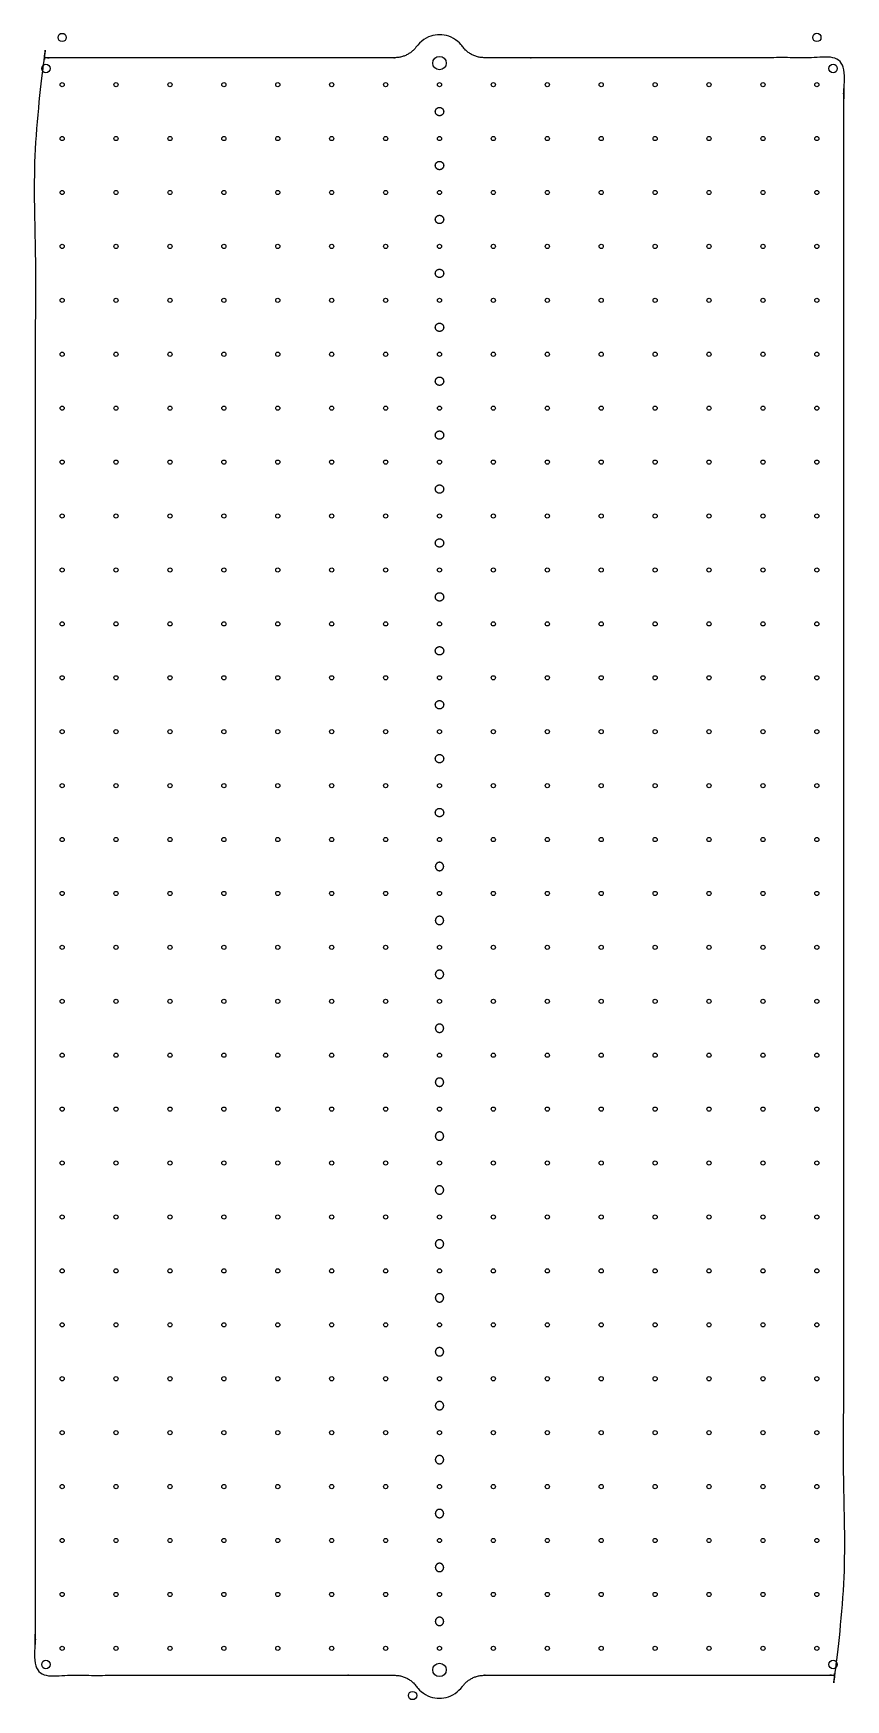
# Model space of a CAD drawing. Header units: millimetres. Extents: x 19 to 2215, y -9 to 1254.
# Drawn here: x 19 to 621, y 7 to 1243 of the extents above; entities that cross this region are included whole.
import ezdxf

# ---------------------------------------------------------------- set-up
doc = ezdxf.new("R2010")
doc.units = ezdxf.units.MM
doc.header["$MEASUREMENT"] = 0
for name, color, linetype, true_color in [('Alignemt holes for table', 200, 'Continuous', 0xbf3fff), ('Post asmmbly hole drill', 200, 'Continuous', 0xbf3fff), ('Post assembly alignemt holes inside cut', 211, 'Continuous', 0xffaaff), ('Top layer$Akignment holes', 40, 'Continuous', 0xffbf00), ('Top layer$Cutout', 70, 'Continuous', 0x7fff00)]:
    doc.layers.add(name, color=color, linetype=linetype, true_color=true_color)

msp = doc.modelspace()

# ---------------------------------------------------------------- linework, layer by layer
at = {"layer": 'Alignemt holes for table'}
for centre, radius in [((40, 1240), 3.07), ((600, 1240), 3.08), ((300, 10), 3.07)]:
    msp.add_circle(centre, radius, dxfattribs=at)
at = {"layer": 'Post asmmbly hole drill'}
for centre in [(40, 1205), (80, 1205), (120, 1205), (160, 1205), (200, 1205), (240, 1205), (280, 1205), (320, 1205), (360, 1205), (400, 1205), (440, 1205), (480, 1205), (520, 1205), (560, 1205), (600, 1205), (40, 1165), (80, 1165), (120, 1165), (160, 1165), (200, 1165), (240, 1165), (280, 1165), (320, 1165), (360, 1165), (400, 1165), (440, 1165), (480, 1165), (520, 1165), (560, 1165), (600, 1165), (40, 1125), (80, 1125), (120, 1125), (160, 1125), (200, 1125), (240, 1125), (280, 1125), (320, 1125), (360, 1125), (400, 1125), (440, 1125), (480, 1125), (520, 1125), (560, 1125), (600, 1125), (40, 1085), (80, 1085), (120, 1085), (160, 1085), (200, 1085), (240, 1085), (280, 1085), (320, 1085), (360, 1085), (400, 1085), (440, 1085), (480, 1085), (520, 1085), (560, 1085), (600, 1085), (40, 1045), (80, 1045), (120, 1045), (160, 1045), (200, 1045), (240, 1045), (280, 1045), (320, 1045), (360, 1045), (400, 1045), (440, 1045), (480, 1045), (520, 1045), (560, 1045), (600, 1045), (40, 1005), (80, 1005), (120, 1005), (160, 1005), (200, 1005), (240, 1005), (280, 1005), (320, 1005), (360, 1005), (400, 1005), (440, 1005), (480, 1005), (520, 1005), (560, 1005), (600, 1005), (40, 965), (80, 965), (120, 965), (160, 965), (200, 965), (240, 965), (280, 965), (320, 965), (360, 965), (400, 965), (440, 965), (480, 965), (520, 965), (560, 965), (600, 965), (40, 925), (80, 925), (120, 925), (160, 925), (200, 925), (240, 925), (280, 925), (320, 925), (360, 925), (400, 925), (440, 925), (480, 925), (520, 925), (560, 925), (600, 925), (40, 885), (80, 885), (120, 885), (160, 885), (200, 885), (240, 885), (280, 885), (320, 885), (360, 885), (400, 885), (440, 885), (480, 885), (520, 885), (560, 885), (600, 885), (40, 845), (80, 845), (120, 845), (160, 845), (200, 845), (240, 845), (280, 845), (320, 845), (360, 845), (400, 845), (440, 845), (480, 845), (520, 845), (560, 845), (600, 845), (40, 805), (80, 805), (120, 805), (160, 805), (200, 805), (240, 805), (280, 805), (320, 805), (360, 805), (400, 805), (440, 805), (480, 805), (520, 805), (560, 805), (600, 805), (40, 765), (80, 765), (120, 765), (160, 765), (200, 765), (240, 765), (280, 765), (320, 765), (360, 765), (400, 765), (440, 765), (480, 765), (520, 765), (560, 765), (600, 765), (40, 725), (80, 725), (120, 725), (160, 725), (200, 725), (240, 725), (280, 725), (320, 725), (360, 725), (400, 725), (440, 725), (480, 725), (520, 725), (560, 725), (600, 725), (40, 685), (80, 685), (120, 685), (160, 685), (200, 685), (240, 685), (280, 685), (320, 685), (360, 685), (400, 685), (440, 685), (480, 685), (520, 685), (560, 685), (600, 685), (40, 645), (80, 645), (120, 645), (160, 645), (200, 645), (240, 645), (280, 645), (320, 645), (360, 645), (400, 645), (440, 645), (480, 645), (520, 645), (560, 645), (600, 645), (40, 605), (80, 605), (120, 605), (160, 605), (200, 605), (240, 605), (280, 605), (320, 605), (360, 605), (400, 605), (440, 605), (480, 605), (520, 605), (560, 605), (600, 605), (40, 565), (80, 565), (120, 565), (160, 565), (200, 565), (240, 565), (280, 565), (320, 565), (360, 565), (400, 565), (440, 565), (480, 565), (520, 565), (560, 565), (600, 565), (40, 525), (80, 525), (120, 525), (160, 525), (200, 525), (240, 525), (280, 525), (320, 525), (360, 525), (400, 525), (440, 525), (480, 525), (520, 525), (560, 525), (600, 525), (40, 485), (80, 485), (120, 485), (160, 485), (200, 485), (240, 485), (280, 485), (320, 485), (360, 485), (400, 485), (440, 485), (480, 485), (520, 485), (560, 485), (600, 485), (40, 445), (80, 445), (120, 445), (160, 445), (200, 445), (240, 445), (280, 445), (320, 445), (360, 445), (400, 445), (440, 445), (480, 445), (520, 445), (560, 445), (600, 445), (40, 405), (80, 405), (120, 405), (160, 405), (200, 405), (240, 405), (280, 405), (320, 405), (360, 405), (400, 405), (440, 405), (480, 405), (520, 405), (560, 405), (600, 405), (40, 365), (80, 365), (120, 365), (160, 365), (200, 365), (240, 365), (280, 365), (320, 365), (360, 365), (400, 365), (440, 365), (480, 365), (520, 365), (560, 365), (600, 365), (40, 325), (80, 325), (120, 325), (160, 325), (200, 325), (240, 325), (280, 325), (320, 325), (360, 325), (400, 325), (440, 325), (480, 325), (520, 325), (560, 325), (600, 325), (40, 285), (80, 285), (120, 285), (160, 285), (200, 285), (240, 285), (280, 285), (320, 285), (360, 285), (400, 285), (440, 285), (480, 285), (520, 285), (560, 285), (600, 285), (40, 245), (80, 245), (120, 245), (160, 245), (200, 245), (240, 245), (280, 245), (320, 245), (360, 245), (400, 245), (440, 245), (480, 245), (520, 245), (560, 245), (600, 245), (40, 205), (80, 205), (120, 205), (160, 205), (200, 205), (240, 205), (280, 205), (320, 205), (360, 205), (400, 205), (440, 205), (480, 205), (520, 205), (560, 205), (600, 205), (40, 165), (80, 165), (120, 165), (160, 165), (200, 165), (240, 165), (280, 165), (320, 165), (360, 165), (400, 165), (440, 165), (480, 165), (520, 165), (560, 165), (600, 165), (40, 125), (80, 125), (120, 125), (160, 125), (200, 125), (240, 125), (280, 125), (320, 125), (360, 125), (400, 125), (440, 125), (480, 125), (520, 125), (560, 125), (600, 125), (40, 85), (80, 85), (120, 85), (160, 85), (200, 85), (240, 85), (280, 85), (320, 85), (360, 85), (400, 85), (440, 85), (480, 85), (520, 85), (560, 85), (600, 85), (40, 45), (80, 45), (120, 45), (160, 45), (200, 45), (240, 45), (280, 45), (320, 45), (360, 45), (400, 45), (440, 45), (480, 45), (520, 45), (560, 45), (600, 45)]:
    msp.add_circle(centre, 1.55, dxfattribs=at)
at = {"layer": 'Post assembly alignemt holes inside cut'}
for centre in [(320, 1221), (320, 29)]:
    msp.add_circle(centre, 5, dxfattribs=at)
for points in [[(323.1, 1185), (323.1, 1188.1), (320, 1188.1), (316.9, 1188.1), (316.9, 1185), (316.9, 1181.9), (320, 1181.9), (323.1, 1181.9), (323.1, 1185)], [(323.1, 1145), (323.1, 1148.1), (320, 1148.1), (316.9, 1148.1), (316.9, 1145), (316.9, 1141.9), (320, 1141.9), (323.1, 1141.9), (323.1, 1145)], [(323.1, 1105), (323.1, 1108.1), (320, 1108.1), (316.9, 1108.1), (316.9, 1105), (316.9, 1101.9), (320, 1101.9), (323.1, 1101.9), (323.1, 1105)], [(323.1, 1065), (323.1, 1068.1), (320, 1068.1), (316.9, 1068.1), (316.9, 1065), (316.9, 1061.9), (320, 1061.9), (323.1, 1061.9), (323.1, 1065)], [(323.1, 1025), (323.1, 1028.1), (320, 1028.1), (316.9, 1028.1), (316.9, 1025), (316.9, 1021.9), (320, 1021.9), (323.1, 1021.9), (323.1, 1025)], [(323.1, 985), (323.1, 988.1), (320, 988.1), (316.9, 988.1), (316.9, 985), (316.9, 981.9), (320, 981.9), (323.1, 981.9), (323.1, 985)], [(323.1, 945), (323.1, 948.1), (320, 948.1), (316.9, 948.1), (316.9, 945), (316.9, 941.9), (320, 941.9), (323.1, 941.9), (323.1, 945)], [(323.1, 905), (323.1, 908.1), (320, 908.1), (316.9, 908.1), (316.9, 905), (316.9, 901.9), (320, 901.9), (323.1, 901.9), (323.1, 905)], [(323.1, 865), (323.1, 868.1), (320, 868.1), (316.9, 868.1), (316.9, 865), (316.9, 861.9), (320, 861.9), (323.1, 861.9), (323.1, 865)], [(323.1, 825), (323.1, 828.1), (320, 828.1), (316.9, 828.1), (316.9, 825), (316.9, 821.9), (320, 821.9), (323.1, 821.9), (323.1, 825)], [(323.1, 785), (323.1, 788.1), (320, 788.1), (316.9, 788.1), (316.9, 785), (316.9, 781.9), (320, 781.9), (323.1, 781.9), (323.1, 785)], [(323.1, 745), (323.1, 748.1), (320, 748.1), (316.9, 748.1), (316.9, 745), (316.9, 741.9), (320, 741.9), (323.1, 741.9), (323.1, 745)], [(323.1, 705), (323.1, 708.1), (320, 708.1), (316.9, 708.1), (316.9, 705), (316.9, 701.9), (320, 701.9), (323.1, 701.9), (323.1, 705)], [(323.1, 665), (323.1, 668.1), (320, 668.1), (316.9, 668.1), (316.9, 665), (316.9, 661.9), (320, 661.9), (323.1, 661.9), (323.1, 665)], [(323.1, 625), (323.1, 621.9), (320, 621.9), (316.9, 621.9), (316.9, 625), (316.9, 628.1), (320, 628.1), (323.1, 628.1), (323.1, 625)], [(323.1, 585), (323.1, 581.9), (320, 581.9), (316.9, 581.9), (316.9, 585), (316.9, 588.1), (320, 588.1), (323.1, 588.1), (323.1, 585)], [(323.1, 545), (323.1, 541.9), (320, 541.9), (316.9, 541.9), (316.9, 545), (316.9, 548.1), (320, 548.1), (323.1, 548.1), (323.1, 545)], [(323.1, 505), (323.1, 501.9), (320, 501.9), (316.9, 501.9), (316.9, 505), (316.9, 508.1), (320, 508.1), (323.1, 508.1), (323.1, 505)], [(323.1, 465), (323.1, 461.9), (320, 461.9), (316.9, 461.9), (316.9, 465), (316.9, 468.1), (320, 468.1), (323.1, 468.1), (323.1, 465)], [(323.1, 425), (323.1, 421.9), (320, 421.9), (316.9, 421.9), (316.9, 425), (316.9, 428.1), (320, 428.1), (323.1, 428.1), (323.1, 425)], [(323.1, 385), (323.1, 381.9), (320, 381.9), (316.9, 381.9), (316.9, 385), (316.9, 388.1), (320, 388.1), (323.1, 388.1), (323.1, 385)], [(323.1, 345), (323.1, 341.9), (320, 341.9), (316.9, 341.9), (316.9, 345), (316.9, 348.1), (320, 348.1), (323.1, 348.1), (323.1, 345)], [(323.1, 305), (323.1, 301.9), (320, 301.9), (316.9, 301.9), (316.9, 305), (316.9, 308.1), (320, 308.1), (323.1, 308.1), (323.1, 305)], [(323.1, 265), (323.1, 261.9), (320, 261.9), (316.9, 261.9), (316.9, 265), (316.9, 268.1), (320, 268.1), (323.1, 268.1), (323.1, 265)], [(323.1, 225), (323.1, 221.9), (320, 221.9), (316.9, 221.9), (316.9, 225), (316.9, 228.1), (320, 228.1), (323.1, 228.1), (323.1, 225)], [(323.1, 185), (323.1, 181.9), (320, 181.9), (316.9, 181.9), (316.9, 185), (316.9, 188.1), (320, 188.1), (323.1, 188.1), (323.1, 185)], [(323.1, 145), (323.1, 141.9), (320, 141.9), (316.9, 141.9), (316.9, 145), (316.9, 148.1), (320, 148.1), (323.1, 148.1), (323.1, 145)], [(323.1, 105), (323.1, 101.9), (320, 101.9), (316.9, 101.9), (316.9, 105), (316.9, 108.1), (320, 108.1), (323.1, 108.1), (323.1, 105)], [(323.1, 65), (323.1, 61.9), (320, 61.9), (316.9, 61.9), (316.9, 65), (316.9, 68.1), (320, 68.1), (323.1, 68.1), (323.1, 65)]]:
    msp.add_rational_spline(points, [1, 0.707106781187, 1, 0.707106781187, 1, 0.707106781187, 1, 0.707106781187, 1], degree=2, knots=[0, 0, 0, 4.712389, 4.712389, 9.424778, 9.424778, 14.137167, 14.137167, 18.849556, 18.849556, 18.849556], dxfattribs=at)
at = {"layer": 'Top layer$Akignment holes'}
for centre in [(28, 1217), (612, 1217), (28, 33), (612, 33)]:
    msp.add_circle(centre, 3.15, dxfattribs=at)
at = {"layer": 'Top layer$Cutout'}
msp.add_rational_spline([(337, 16.7), (330.7, 8), (320, 8), (309.3, 8), (303, 16.7), (297, 25), (286.8, 25), (154.4, 25), (22, 25), (20, 25), (20, 27), (20, 625), (20, 1223), (20, 1225), (22, 1225), (154.4, 1225), (286.8, 1225), (297, 1225), (303, 1233.3), (309.3, 1242), (320, 1242), (330.7, 1242), (337, 1233.3), (343, 1225), (353.2, 1225), (485.6, 1225), (618, 1225), (620, 1225), (620, 1223), (620, 625), (620, 27), (620, 25), (618, 25), (485.6, 25), (353.2, 25), (343, 25), (337, 16.7)], [0.859044135709, 0.825196715801, 1, 0.825196757478, 0.859044119569, 0.764830540443, 0.859044119569, 0.859044119569, 0.859044119569, 0.607435922286, 0.859044119569, 0.859044119569, 0.859044119569, 0.607435922286, 0.859044119569, 0.859044119569, 0.859044119569, 0.764830540443, 0.859044119569, 0.825196757478, 1, 0.825196715801, 0.859044135709, 0.764830554813, 0.859044135709, 0.859044135709, 0.859044135709, 0.607435933698, 0.859044135709, 0.859044135709, 0.859044135709, 0.607435933698, 0.859044135709, 0.859044135709, 0.859044135709, 0.764830554813, 0.859044135709], degree=2, knots=[14830.734723, 14830.734723, 14830.734723, 14834.484627, 14834.484627, 14838.23453, 14838.23453, 14857.143832, 14857.143832, 15139.552856, 15139.552856, 15142.694449, 15142.694449, 16388.527782, 16388.527782, 16391.669375, 16391.669375, 16674.078398, 16674.078398, 16692.9877, 16692.9877, 16696.737604, 16696.737604, 16700.487508, 16700.487508, 16719.39681, 16719.39681, 17001.805834, 17001.805834, 17004.947426, 17004.947426, 18250.78076, 18250.78076, 18253.922352, 18253.922352, 18536.331376, 18536.331376, 18555.240678, 18555.240678, 18555.240678], dxfattribs=at)

doc.saveas('drawing.dxf')
